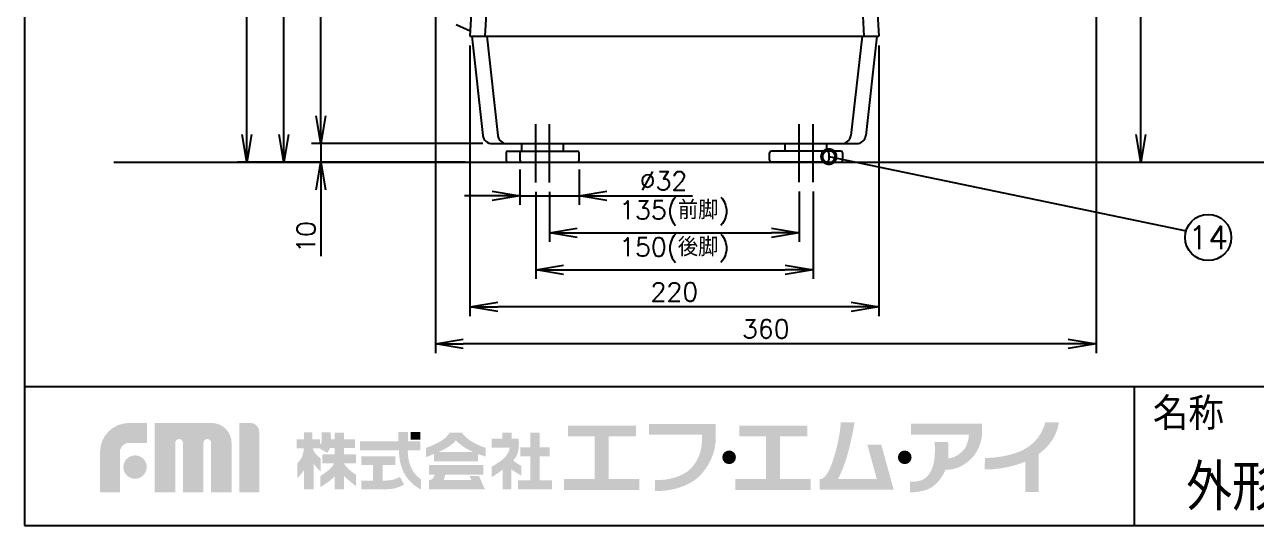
# Model space of a CAD drawing. Extents: x 115 to 2025, y 0 to 1377.
# Drawn here: x 115 to 781, y 0 to 271 of the extents above; entities that cross this region are included whole.
import ezdxf
from ezdxf.enums import TextEntityAlignment as Align

# ---------------------------------------------------------------- set-up
doc = ezdxf.new("R2010")
doc.units = 0
doc.header["$PDMODE"] = 3
doc.linetypes.add('CENTER', pattern=[50.8, 31.75, -6.35, 6.35, -6.35])
doc.layers.get('0').update_dxf_attribs({"linetype": 'CONTINUOUS'})
doc.layers.get('DEFPOINTS').update_dxf_attribs({"linetype": 'CONTINUOUS'})
for name, color, linetype in [('DANMEN', 7, 'CONTINUOUS'), ('SUNPOU', 7, 'CONTINUOUS'), ('WAKU', 7, 'CONTINUOUS')]:
    doc.layers.add(name, color=color, linetype=linetype)
doc.styles.get("Standard").update_dxf_attribs({"font": 'romans.shx', "bigfont": 'extfont.shx'})
doc.dimstyles.get("Standard").update_dxf_attribs({"dimscale": 5, "dimtxt": 2, "dimasz": 3, "dimexe": 1, "dimexo": 1, "dimgap": 0.6, "dimtad": 3, "dimdec": 0, "dimzin": 0, "dimdsep": 46, "dimtxsty": 'STANDARD', "dimblk1": 'OPEN', "dimblk2": 'OPEN', "dimsah": 1, "dimcen": 1.5, "dimclrd": 7, "dimclre": 7, "dimclrt": 7, "dimadec": 0, "dimazin": 0, "dimtfac": 1, "dimtdec": 0, "dimtmove": 0, "dimatfit": 0, "dimldrblk": 'DOTSMALL', "dimfxl": 1, "dimtvp": 1, "dimtolj": 1, "dimtzin": 0, "dimarcsym": 0})

# ---------------------------------------------------------------- blocks, each defined once
blk = doc.blocks.new('_OPEN')
at = {"color": 0, "linetype": 'ByBlock'}
for p, q in [((-1, 0.167), (0, 0)), ((0, 0), (-1, -0.167)), ((0, 0), (-1, 0))]:
    blk.add_line(p, q, dxfattribs=at)
blk = doc.blocks.new('*D2')
at = {"layer": 'DEFPOINTS', "color": 0}
for p in [(337.18, 621.23), (694.34, 406.23), (337.18, 98.11)]:
    blk.add_point(p, dxfattribs=at)
at = {"layer": 'SUNPOU', "color": 7, "lineweight": -2}
for p, q in [((337.18, 616.23), (337.18, 93.11)), ((694.34, 401.23), (694.34, 93.11)), ((679.34, 98.11), (352.18, 98.11))]:
    blk.add_line(p, q, dxfattribs=at)
at = {"layer": 'SUNPOU', "color": 7, "lineweight": -2, "xscale": 15, "yscale": 15, "zscale": 15, "rotation": 180}
blk.add_blockref('_OPEN', (337.18, 98.11), dxfattribs=at)
at = {"layer": 'SUNPOU', "color": 7, "lineweight": -2, "xscale": 15, "yscale": 15, "zscale": 15}
blk.add_blockref('_OPEN', (694.34, 98.11), dxfattribs=at)
at = {"layer": 'SUNPOU', "color": 7, "insert": (515.76, 106.11), "char_height": 10, "attachment_point": 5}
blk.add_mtext('\\A1;360', dxfattribs=at)
blk = doc.blocks.new('_DotSmall')
at = {"color": 0, "linetype": 'ByBlock', "const_width": 0.5}
blk.add_lwpolyline([(-0.0625, 0, 1), (0.0625, 0, 1)], format="xyb", close=True, dxfattribs=at)
blk = doc.blocks.new('*D4')
at = {"layer": 'DEFPOINTS', "color": 0}
for p in [(398.84, 185.2), (533.84, 185.45), (533.84, 158.11)]:
    blk.add_point(p, dxfattribs=at)
at = {"layer": 'SUNPOU', "color": 7, "lineweight": -2}
for p, q in [((398.84, 180.2), (398.84, 153.11)), ((533.84, 180.45), (533.84, 153.11)), ((413.84, 158.11), (518.84, 158.11))]:
    blk.add_line(p, q, dxfattribs=at)
at = {"layer": 'SUNPOU', "color": 7, "lineweight": -2, "xscale": 15, "yscale": 15, "zscale": 15, "rotation": 180}
blk.add_blockref('_OPEN', (398.84, 158.11), dxfattribs=at)
at = {"layer": 'SUNPOU', "color": 7, "lineweight": -2, "xscale": 15, "yscale": 15, "zscale": 15}
blk.add_blockref('_OPEN', (533.84, 158.11), dxfattribs=at)
at = {"layer": 'SUNPOU', "color": 7, "insert": (466.34, 168.73), "char_height": 10, "attachment_point": 5}
blk.add_mtext('\\A1;135(前脚)', dxfattribs=at)
blk = doc.blocks.new('*D5')
at = {"layer": 'DEFPOINTS', "color": 0}
for p in [(382.84, 197.23), (414.84, 197.23), (414.84, 178.11)]:
    blk.add_point(p, dxfattribs=at)
at = {"layer": 'SUNPOU', "color": 7, "lineweight": -2}
for p, q in [((382.84, 192.23), (382.84, 173.11)), ((414.84, 192.23), (414.84, 173.11)), ((367.84, 178.11), (352.84, 178.11)), ((382.84, 178.11), (414.84, 178.11)), ((429.84, 178.11), (476.07, 178.11))]:
    blk.add_line(p, q, dxfattribs=at)
at = {"layer": 'SUNPOU', "color": 7, "lineweight": -2, "xscale": 15, "yscale": 15, "zscale": 15}
blk.add_blockref('_OPEN', (382.84, 178.11), dxfattribs=at)
at = {"layer": 'SUNPOU', "color": 7, "lineweight": -2, "xscale": 15, "yscale": 15, "zscale": 15, "rotation": 180}
blk.add_blockref('_OPEN', (414.84, 178.11), dxfattribs=at)
at = {"layer": 'SUNPOU', "color": 7, "insert": (460.46, 186.11), "char_height": 10, "attachment_point": 5}
blk.add_mtext('\\A1;%%C32', dxfattribs=at)
blk = doc.blocks.new('*D6')
at = {"layer": 'DEFPOINTS', "color": 0}
for p in [(367.76, 206.23), (275.17, 196.23), (358.42, 196.23)]:
    blk.add_point(p, dxfattribs=at)
at = {"layer": 'SUNPOU', "color": 7, "lineweight": -2}
for p, q in [((275.17, 221.23), (275.17, 236.23)), ((362.76, 206.23), (270.17, 206.23)), ((275.17, 206.23), (275.17, 196.23)), ((353.42, 196.23), (270.17, 196.23)), ((275.17, 181.23), (275.17, 145.47))]:
    blk.add_line(p, q, dxfattribs=at)
at = {"layer": 'SUNPOU', "color": 7, "lineweight": -2, "xscale": 15, "yscale": 15, "zscale": 15}
for p, rotation in [((275.17, 206.23), 270), ((275.17, 196.23), 90)]:
    blk.add_blockref('_OPEN', p, dxfattribs=dict(at, rotation=rotation))
at = {"layer": 'SUNPOU', "color": 7, "insert": (267.17, 155.85), "char_height": 10, "attachment_point": 5, "rotation": 90}
blk.add_mtext('\\A1;10', dxfattribs=at)
blk = doc.blocks.new('*D7')
at = {"layer": 'DEFPOINTS', "color": 0}
for p in [(275.17, 401.23), (363.32, 401.23), (367.76, 206.23)]:
    blk.add_point(p, dxfattribs=at)
at = {"layer": 'SUNPOU', "color": 7, "lineweight": -2}
for p, q in [((358.32, 401.23), (270.17, 401.23)), ((275.17, 221.23), (275.17, 386.23)), ((362.76, 206.23), (270.17, 206.23))]:
    blk.add_line(p, q, dxfattribs=at)
at = {"layer": 'SUNPOU', "color": 7, "lineweight": -2, "xscale": 15, "yscale": 15, "zscale": 15}
for p, rotation in [((275.17, 401.23), 90), ((275.17, 206.23), 270)]:
    blk.add_blockref('_OPEN', p, dxfattribs=dict(at, rotation=rotation))
at = {"layer": 'SUNPOU', "color": 7, "insert": (267.17, 303.73), "char_height": 10, "attachment_point": 5, "rotation": 90}
blk.add_mtext('\\A1;195', dxfattribs=at)
blk = doc.blocks.new('*D13')
at = {"layer": 'DEFPOINTS', "color": 0}
for p in [(355.82, 264.23), (576.85, 264.23), (355.82, 118.11)]:
    blk.add_point(p, dxfattribs=at)
at = {"layer": 'SUNPOU', "color": 7, "lineweight": -2}
for p, q in [((355.82, 259.23), (355.82, 113.11)), ((576.85, 259.23), (576.85, 113.11)), ((561.85, 118.11), (370.82, 118.11))]:
    blk.add_line(p, q, dxfattribs=at)
at = {"layer": 'SUNPOU', "color": 7, "lineweight": -2, "xscale": 15, "yscale": 15, "zscale": 15, "rotation": 180}
blk.add_blockref('_OPEN', (355.82, 118.11), dxfattribs=at)
at = {"layer": 'SUNPOU', "color": 7, "lineweight": -2, "xscale": 15, "yscale": 15, "zscale": 15}
blk.add_blockref('_OPEN', (576.85, 118.11), dxfattribs=at)
at = {"layer": 'SUNPOU', "color": 7, "insert": (466.34, 126.11), "char_height": 10, "attachment_point": 5}
blk.add_mtext('\\A1;220', dxfattribs=at)
blk = doc.blocks.new('*D15')
at = {"layer": 'DEFPOINTS', "color": 0}
for p in [(235.17, 762.24), (429.73, 762.24), (337.18, 196.23)]:
    blk.add_point(p, dxfattribs=at)
at = {"layer": 'SUNPOU', "color": 7, "lineweight": -2}
for p, q in [((424.73, 762.24), (230.17, 762.24)), ((235.17, 211.23), (235.17, 747.24)), ((332.18, 196.23), (230.17, 196.23))]:
    blk.add_line(p, q, dxfattribs=at)
at = {"layer": 'SUNPOU', "color": 7, "lineweight": -2, "xscale": 15, "yscale": 15, "zscale": 15}
for p, rotation in [((235.17, 762.24), 90), ((235.17, 196.23), 270)]:
    blk.add_blockref('_OPEN', p, dxfattribs=dict(at, rotation=rotation))
at = {"layer": 'SUNPOU', "color": 7, "insert": (227.17, 479.24), "char_height": 10, "attachment_point": 5, "rotation": 90}
blk.add_mtext('\\A1;570', dxfattribs=at)
blk = doc.blocks.new('*D23')
at = {"layer": 'DEFPOINTS', "color": 0}
for p in [(694.34, 406.23), (718.56, 406.23), (686.16, 196.23)]:
    blk.add_point(p, dxfattribs=at)
at = {"layer": 'SUNPOU', "color": 7, "lineweight": -2}
for p, q in [((699.34, 406.23), (723.56, 406.23)), ((718.56, 211.23), (718.56, 391.23)), ((691.16, 196.23), (723.56, 196.23))]:
    blk.add_line(p, q, dxfattribs=at)
at = {"layer": 'SUNPOU', "color": 7, "lineweight": -2, "xscale": 15, "yscale": 15, "zscale": 15}
for p, rotation in [((718.56, 406.23), 90), ((718.56, 196.23), 270)]:
    blk.add_blockref('_OPEN', p, dxfattribs=dict(at, rotation=rotation))
at = {"layer": 'SUNPOU', "color": 7, "insert": (710.56, 301.23), "char_height": 10, "attachment_point": 5, "rotation": 90}
blk.add_mtext('\\A1;210', dxfattribs=at)
blk = doc.blocks.new('*D34')
at = {"layer": 'DEFPOINTS', "color": 0}
for p in [(391.34, 185.2), (541.34, 185.45), (541.34, 138.11)]:
    blk.add_point(p, dxfattribs=at)
at = {"layer": 'SUNPOU', "color": 7, "lineweight": -2}
for p, q in [((391.34, 180.2), (391.34, 133.11)), ((541.34, 180.45), (541.34, 133.11)), ((406.34, 138.11), (526.34, 138.11))]:
    blk.add_line(p, q, dxfattribs=at)
at = {"layer": 'SUNPOU', "color": 7, "lineweight": -2, "xscale": 15, "yscale": 15, "zscale": 15, "rotation": 180}
blk.add_blockref('_OPEN', (391.34, 138.11), dxfattribs=at)
at = {"layer": 'SUNPOU', "color": 7, "lineweight": -2, "xscale": 15, "yscale": 15, "zscale": 15}
blk.add_blockref('_OPEN', (541.34, 138.11), dxfattribs=at)
at = {"layer": 'SUNPOU', "color": 7, "insert": (466.34, 148.73), "char_height": 10, "attachment_point": 5}
blk.add_mtext('\\A1;150(後脚)', dxfattribs=at)
blk = doc.blocks.new('*D35')
at = {"layer": 'DEFPOINTS', "color": 0}
for p in [(255.17, 651.23), (426.46, 651.23), (355.06, 196.23)]:
    blk.add_point(p, dxfattribs=at)
at = {"layer": 'SUNPOU', "color": 7, "lineweight": -2}
for p, q in [((421.46, 651.23), (250.17, 651.23)), ((255.17, 211.23), (255.17, 636.23)), ((350.06, 196.23), (250.17, 196.23))]:
    blk.add_line(p, q, dxfattribs=at)
at = {"layer": 'SUNPOU', "color": 7, "lineweight": -2, "xscale": 15, "yscale": 15, "zscale": 15}
for p, rotation in [((255.17, 651.23), 90), ((255.17, 196.23), 270)]:
    blk.add_blockref('_OPEN', p, dxfattribs=dict(at, rotation=rotation))
at = {"layer": 'SUNPOU', "color": 7, "insert": (247.17, 423.73), "char_height": 10, "attachment_point": 5, "rotation": 90}
blk.add_mtext('\\A1;455', dxfattribs=at)

msp = doc.modelspace()

# ---------------------------------------------------------------- hatches: boundary and pattern name
at = {"layer": 'WAKU'}
h = msp.add_hatch(color=1, dxfattribs=at)
edge = h.paths.add_edge_path()
edge.add_spline(control_points=[(155.78, 17.85), (155.78, 17.85), (155.78, 39.66), (155.78, 39.66), (155.78, 48.29), (162.8, 55.31), (171.43, 55.31), (171.43, 55.31), (181.16, 55.31), (181.16, 55.31), (181.16, 55.31), (181.16, 44.53), (181.16, 44.53), (181.16, 44.53), (171.43, 44.53), (171.43, 44.53), (168.75, 44.53), (166.56, 42.34), (166.56, 39.66), (166.56, 39.66), (166.56, 17.85), (166.56, 17.85), (166.56, 17.85), (155.78, 17.85), (155.78, 17.85)], knot_values=[0, 0, 0, 0, 1, 1, 1, 2, 2, 2, 3, 3, 3, 4, 4, 4, 5, 5, 5, 6, 6, 6, 7, 7, 7, 8, 8, 8, 8], degree=3, periodic=0)
h = msp.add_hatch(color=1, dxfattribs=at)
edge = h.paths.add_edge_path()
edge.add_spline(control_points=[(226.74, 17.85), (226.74, 17.85), (215.86, 17.85), (215.86, 17.85), (215.86, 17.85), (215.86, 44.54), (215.86, 44.54), (215.86, 45.7), (214.92, 46.64), (213.76, 46.64), (212.6, 46.64), (211.66, 45.7), (211.66, 44.54), (211.66, 44.54), (211.66, 17.85), (211.66, 17.85), (211.66, 17.85), (200.62, 17.85), (200.62, 17.85), (200.62, 17.85), (200.62, 44.54), (200.62, 44.54), (200.62, 45.7), (199.69, 46.64), (198.53, 46.64), (197.36, 46.64), (196.42, 45.7), (196.42, 44.54), (196.42, 44.54), (196.42, 17.85), (196.42, 17.85), (196.42, 17.85), (185.4, 17.85), (185.4, 17.85), (185.4, 17.85), (185.4, 55.31), (185.4, 55.31), (185.4, 55.31), (201.24, 55.31), (201.24, 55.31), (201.24, 55.31), (216.11, 55.31), (216.11, 55.31), (222.05, 55.31), (226.89, 50.48), (226.89, 44.54), (226.89, 44.54), (226.89, 43.54), (226.89, 43.54), (226.89, 41.88), (226.89, 17.85), (226.89, 17.85), (226.89, 17.85), (226.74, 17.85), (226.74, 17.85)], knot_values=[0, 0, 0, 0, 1, 1, 1, 2, 2, 2, 3, 3, 3, 4, 4, 4, 5, 5, 5, 6, 6, 6, 7, 7, 7, 8, 8, 8, 9, 9, 9, 10, 10, 10, 11, 11, 11, 12, 12, 12, 13, 13, 13, 14, 14, 14, 15, 15, 15, 16, 16, 16, 17, 17, 17, 18, 18, 18, 18], degree=3, periodic=0)
h = msp.add_hatch(color=1, dxfattribs=at)
edge = h.paths.add_edge_path()
edge.add_spline(control_points=[(231.05, 17.85), (231.05, 17.85), (231.05, 55.33), (231.05, 55.33), (231.05, 55.33), (236.97, 55.33), (236.97, 55.33), (239.66, 55.33), (241.84, 53.15), (241.84, 50.46), (241.84, 50.46), (241.84, 17.85), (241.84, 17.85), (241.84, 17.85), (231.05, 17.85), (231.05, 17.85)], knot_values=[0, 0, 0, 0, 1, 1, 1, 2, 2, 2, 3, 3, 3, 4, 4, 4, 5, 5, 5, 5], degree=3, periodic=0)
for points in [[(430.86, 25), (430.86, 48.15), (445.65, 48.15), (445.65, 53.89), (408.87, 53.89), (408.87, 48.15), (423.27, 48.15), (423.27, 25), (406.73, 25), (406.73, 19.06), (447.4, 19.06), (447.4, 25)], [(523.48, 25), (523.48, 48.15), (538.26, 48.15), (538.26, 53.89), (501.49, 53.89), (501.49, 48.15), (515.89, 48.15), (515.89, 25), (499.35, 25), (499.35, 19.06), (540.02, 19.06), (540.02, 25)], [(329.04, 46.37), (323.83, 46.37), (323.83, 50.44), (329.04, 50.44)], [(393.46, 24.35), (393.46, 37.32), (398.91, 37.32), (398.91, 42.19), (393.46, 42.19), (393.46, 50.16), (388.54, 50.16), (388.54, 42.19), (383.02, 42.19), (383.02, 37.32), (388.54, 37.32), (388.54, 24.35), (381.85, 24.35), (381.85, 19.42), (400.08, 19.42), (400.08, 24.35)]]:
    msp.add_hatch(color=1, dxfattribs=at).paths.add_polyline_path(points)
h = msp.add_hatch(color=1, dxfattribs=at)
edge = h.paths.add_edge_path()
edge.add_spline(control_points=[(488.75, 49.02), (488.75, 49.02), (488.75, 50.06), (488.75, 50.06), (488.76, 50.73), (488.77, 51.12), (488.75, 51.17), (488.75, 51.17), (488.75, 54.67), (488.75, 54.67), (488.75, 54.67), (452.69, 54.67), (452.69, 54.67), (452.69, 54.67), (452.69, 49.02), (452.69, 49.02), (452.69, 49.02), (481.18, 49.02), (481.18, 49.02), (481.32, 47.05), (481.43, 42.9), (480.27, 39.37), (479.06, 35.68), (477.51, 33.01), (475.36, 30.8), (471.02, 26.3), (462.93, 24.17), (455.8, 24.48), (455.8, 24.48), (455.8, 24.47), (455.8, 24.47), (455.8, 24.47), (455.8, 18.59), (455.8, 18.59), (455.8, 18.59), (455.8, 18.58), (455.8, 18.58), (464.54, 18.2), (474.66, 21.22), (480.13, 26.87), (482.74, 29.58), (485.09, 32.85), (486.75, 37.09), (488.34, 41.12), (488.74, 44.79), (488.74, 47.37), (488.73, 47.99), (488.73, 48.54), (488.74, 49.02), (488.74, 49.02), (488.75, 49.02), (488.75, 49.02)], knot_values=[0, 0, 0, 0, 1, 1, 1, 2, 2, 2, 3, 3, 3, 4, 4, 4, 5, 5, 5, 6, 6, 6, 7, 7, 7, 8, 8, 8, 9, 9, 9, 10, 10, 10, 11, 11, 11, 12, 12, 12, 13, 13, 13, 14, 14, 14, 15, 15, 15, 16, 16, 16, 17, 17, 17, 17], degree=3, periodic=0)
h = msp.add_hatch(color=1, dxfattribs=at)
edge = h.paths.add_edge_path()
edge.add_spline(control_points=[(578.2, 43.65), (578.2, 43.65), (570.65, 43.65), (570.65, 43.65), (570.65, 43.65), (575.77, 25.11), (575.77, 25.11), (575.77, 25.11), (554.88, 25.11), (554.88, 25.11), (555.48, 26.27), (556.81, 29.05), (558.58, 33.87), (561.44, 41.68), (563.8, 55.58), (563.8, 55.58), (563.8, 55.58), (556.35, 55.58), (556.35, 55.58), (556.35, 55.58), (555.84, 46.26), (552.11, 35.08), (549.57, 27.44), (547.28, 25.54), (546.09, 25.11), (546.09, 25.11), (544.97, 25.11), (544.97, 25.11), (544.97, 25.11), (544.97, 19.33), (544.97, 19.33), (544.97, 19.33), (577.36, 19.33), (577.36, 19.33), (577.36, 19.33), (582.3, 19.33), (582.3, 19.33), (582.3, 19.33), (584.91, 19.33), (584.91, 19.33), (584.91, 19.33), (578.2, 43.65), (578.2, 43.65)], knot_values=[0, 0, 0, 0, 1, 1, 1, 2, 2, 2, 3, 3, 3, 4, 4, 4, 5, 5, 5, 6, 6, 6, 7, 7, 7, 8, 8, 8, 9, 9, 9, 10, 10, 10, 11, 11, 11, 12, 12, 12, 13, 13, 13, 14, 14, 14, 14], degree=3, periodic=0)
h = msp.add_hatch(color=1, dxfattribs=at)
edge = h.paths.add_edge_path()
edge.add_spline(control_points=[(632.75, 50.8), (632.75, 50.8), (632.75, 54.88), (632.75, 54.88), (632.75, 54.88), (594.26, 54.88), (594.26, 54.88), (594.26, 54.88), (594.26, 49.08), (594.26, 49.08), (594.26, 49.08), (625.63, 49.08), (625.63, 49.08), (625.52, 47.53), (624.97, 42.7), (622.25, 40.16), (618.98, 37.12), (616.6, 36.25), (614.42, 36.25), (614.41, 36.25), (614.4, 36.25), (614.38, 36.25), (614.84, 40.73), (614.34, 44.95), (614.34, 44.95), (614.34, 44.95), (606.95, 44.95), (606.95, 44.95), (606.95, 44.95), (607.43, 43.71), (607.1, 37.26), (606.73, 30.3), (603.69, 26.46), (601.01, 24.87), (598.32, 23.27), (593.82, 23.7), (593.82, 23.7), (593.82, 23.7), (593.82, 17.83), (593.82, 17.83), (593.82, 17.83), (596.14, 17.62), (601.22, 18.78), (605.72, 19.79), (609.6, 23.21), (612.46, 28.85), (612.53, 28.99), (612.81, 29.87), (612.87, 30.02), (616.36, 30.06), (620.34, 30.32), (626.02, 35.16), (630.44, 38.93), (632.17, 44.84), (632.62, 48.07), (632.62, 48.07), (632.75, 50.8), (632.75, 50.8)], knot_values=[0, 0, 0, 0, 1, 1, 1, 2, 2, 2, 3, 3, 3, 4, 4, 4, 5, 5, 5, 6, 6, 6, 7, 7, 7, 8, 8, 8, 9, 9, 9, 10, 10, 10, 11, 11, 11, 12, 12, 12, 13, 13, 13, 14, 14, 14, 15, 15, 15, 16, 16, 16, 17, 17, 17, 18, 18, 18, 19, 19, 19, 19], degree=3, periodic=0)
h = msp.add_hatch(color=1, dxfattribs=at)
edge = h.paths.add_edge_path()
edge.add_spline(control_points=[(674.23, 55.69), (674.23, 55.69), (666.91, 55.69), (666.91, 55.69), (666.89, 55.57), (664.79, 45.48), (654.9, 40.72), (651.18, 38.93), (647.89, 38.14), (645.1, 37.55), (638.95, 36.25), (634.42, 36.46), (634.37, 36.46), (634.37, 36.46), (634.05, 30.24), (634.05, 30.24), (634.26, 30.23), (639.39, 29.98), (646.39, 31.46), (649.17, 32.05), (652.38, 32.86), (656.11, 34.45), (656.11, 34.45), (656.11, 18.05), (656.11, 18.05), (656.11, 18.05), (663.36, 18.05), (663.36, 18.05), (663.36, 18.05), (663.36, 38.48), (663.36, 38.48), (673.54, 45.8), (674.12, 55.2), (674.23, 55.69)], knot_values=[0, 0, 0, 0, 1, 1, 1, 2, 2, 2, 3, 3, 3, 4, 4, 4, 5, 5, 5, 6, 6, 6, 7, 7, 7, 8, 8, 8, 9, 9, 9, 10, 10, 10, 11, 11, 11, 11], degree=3, periodic=0)
h = msp.add_hatch(color=1, dxfattribs=at)
edge = h.paths.add_edge_path(flags=16)
edge.add_spline(control_points=[(294.19, 27.33), (294.19, 27.33), (292.22, 28.6), (290.19, 30.35), (288.97, 31.4), (288.13, 32.65), (287.66, 33.48), (287.66, 33.48), (287.66, 33.58), (287.66, 33.58), (287.66, 33.58), (294.1, 33.58), (294.1, 33.58), (294.1, 33.58), (294.1, 38.36), (294.1, 38.36), (294.1, 38.36), (287.66, 38.36), (287.66, 38.36), (287.66, 38.36), (287.66, 41.73), (287.66, 41.73), (287.66, 41.73), (293.7, 41.73), (293.7, 41.73), (293.7, 41.73), (293.7, 46.51), (293.7, 46.51), (293.7, 46.51), (287.66, 46.51), (287.66, 46.51), (287.66, 46.51), (287.66, 50.09), (287.66, 50.09), (287.66, 50.09), (282.6, 50.09), (282.6, 50.09), (282.6, 50.09), (282.6, 46.51), (282.6, 46.51), (282.6, 46.51), (280.76, 46.51), (280.76, 46.51), (280.68, 48.6), (280.35, 50.17), (280.35, 50.17), (280.35, 50.17), (275.64, 50.17), (275.64, 50.17), (275.64, 50.17), (275.71, 46.23), (275.64, 45.38), (275.6, 44.9), (275.13, 44.13), (274.73, 43.56), (274.73, 43.56), (274.73, 46.51), (274.73, 46.51), (274.73, 46.51), (270.6, 46.51), (270.6, 46.51), (270.6, 46.51), (270.6, 50.17), (270.6, 50.17), (270.6, 50.17), (266.06, 50.17), (266.06, 50.17), (266.06, 50.17), (266.06, 46.51), (266.06, 46.51), (266.06, 46.51), (262.08, 46.51), (262.08, 46.51), (262.08, 46.51), (262.08, 41.66), (262.08, 41.66), (262.08, 41.66), (266.06, 41.66), (266.06, 41.66), (266.06, 41.66), (266.06, 41.59), (266.06, 41.59), (265.95, 40.74), (265.46, 37.51), (264.55, 36.11), (263.49, 34.5), (262.44, 33.65), (262.44, 33.65), (262.44, 33.65), (262.44, 25.37), (262.44, 25.37), (262.44, 25.37), (264.98, 28), (266.06, 29.81), (266.06, 29.81), (266.06, 19.43), (266.06, 19.43), (266.06, 19.43), (270.6, 19.43), (270.6, 19.43), (270.6, 19.43), (270.6, 19.46), (270.6, 19.46), (270.6, 19.46), (271.22, 19.46), (271.22, 19.46), (271.22, 19.46), (271.22, 33.35), (271.22, 33.35), (272.38, 31.65), (275.01, 29.23), (275.01, 29.23), (275.01, 29.23), (275.01, 36.25), (275.01, 36.25), (275.01, 36.25), (273.05, 37.8), (272.13, 38.93), (271.4, 39.83), (270.9, 41.16), (270.73, 41.66), (270.73, 41.66), (274.38, 41.66), (274.38, 41.66), (274.38, 41.66), (278.59, 39.14), (278.59, 39.14), (278.59, 39.14), (279.46, 40.25), (280.09, 41.73), (280.09, 41.73), (282.6, 41.73), (282.6, 41.73), (282.6, 41.73), (282.6, 38.36), (282.6, 38.36), (282.6, 38.36), (276.04, 38.36), (276.04, 38.36), (276.04, 38.36), (276.04, 33.58), (276.04, 33.58), (276.04, 33.58), (282.44, 33.58), (282.44, 33.58), (282.03, 32.71), (281.09, 31.16), (279.15, 29.65), (276.28, 27.4), (274.87, 26.63), (274.87, 26.63), (274.87, 26.63), (274.87, 20.66), (274.87, 20.66), (274.87, 20.66), (280.7, 24.03), (282.6, 26.49), (282.6, 26.49), (282.6, 19.46), (282.6, 19.46), (282.6, 19.46), (287.66, 19.46), (287.66, 19.46), (287.66, 19.46), (287.66, 26.67), (287.66, 26.67), (290.01, 24.4), (294.19, 21.15), (294.19, 21.15), (294.19, 21.15), (294.19, 27.33), (294.19, 27.33)], knot_values=[0, 0, 0, 0, 1, 1, 1, 2, 2, 2, 3, 3, 3, 4, 4, 4, 5, 5, 5, 6, 6, 6, 7, 7, 7, 8, 8, 8, 9, 9, 9, 10, 10, 10, 11, 11, 11, 12, 12, 12, 13, 13, 13, 14, 14, 14, 15, 15, 15, 16, 16, 16, 17, 17, 17, 18, 18, 18, 19, 19, 19, 20, 20, 20, 21, 21, 21, 22, 22, 22, 23, 23, 23, 24, 24, 24, 25, 25, 25, 26, 26, 26, 27, 27, 27, 28, 28, 28, 29, 29, 29, 30, 30, 30, 31, 31, 31, 32, 32, 32, 33, 33, 33, 34, 34, 34, 35, 35, 35, 36, 36, 36, 37, 37, 37, 38, 38, 38, 39, 39, 39, 40, 40, 40, 41, 41, 41, 42, 42, 42, 43, 43, 43, 44, 44, 44, 45, 45, 45, 46, 46, 46, 47, 47, 47, 48, 48, 48, 49, 49, 49, 50, 50, 50, 51, 51, 51, 52, 52, 52, 53, 53, 53, 54, 54, 54, 55, 55, 55, 56, 56, 56, 57, 57, 57, 57], degree=3, periodic=0)
h = msp.add_hatch(color=1, dxfattribs=at)
edge = h.paths.add_edge_path()
edge.add_spline(control_points=[(324.59, 30), (323.65, 31.73), (322.93, 33.91), (322.57, 36.02), (322.28, 37.71), (322.18, 39.45), (322.14, 40.54), (322.14, 40.54), (329.04, 40.54), (329.04, 40.54), (329.04, 40.54), (329.04, 45.32), (329.04, 45.32), (329.04, 45.32), (322.22, 45.32), (322.22, 45.32), (322.22, 45.32), (322.22, 50.44), (322.22, 50.44), (322.22, 50.44), (317.16, 50.44), (317.16, 50.44), (317.16, 50.44), (317.16, 45.32), (317.16, 45.32), (317.16, 45.32), (296.37, 45.32), (296.37, 45.32), (296.37, 45.32), (296.37, 40.54), (296.37, 40.54), (296.37, 40.54), (317.37, 40.54), (317.37, 40.54), (317.41, 39.31), (317.53, 37.27), (317.88, 35.22), (318.33, 32.63), (319.27, 29.91), (320.45, 27.75), (323.06, 23.02), (327.45, 20.44), (327.86, 20.19), (328.26, 19.94), (329.28, 19.53), (329.28, 19.53), (329.28, 19.53), (329.28, 24.83), (329.28, 24.83), (328.06, 25.71), (325.95, 27.53), (324.59, 30)], knot_values=[0, 0, 0, 0, 1, 1, 1, 2, 2, 2, 3, 3, 3, 4, 4, 4, 5, 5, 5, 6, 6, 6, 7, 7, 7, 8, 8, 8, 9, 9, 9, 10, 10, 10, 11, 11, 11, 12, 12, 12, 13, 13, 13, 14, 14, 14, 15, 15, 15, 16, 16, 16, 17, 17, 17, 17], degree=3, periodic=0)
h = msp.add_hatch(color=1, dxfattribs=at)
edge = h.paths.add_edge_path()
edge.add_spline(control_points=[(338.77, 39.64), (340.28, 40.3), (341.67, 40.94), (342.48, 41.4), (345.01, 42.84), (347.48, 44.65), (347.93, 45.88), (348.01, 45.89), (348.11, 45.94), (348.26, 45.86), (348.28, 45.55), (351.03, 43.25), (353.12, 41.92), (354.52, 41.04), (356.02, 40.28), (357.47, 39.64), (357.47, 39.64), (338.77, 39.64), (338.77, 39.64)], knot_values=[0, 0, 0, 0, 1, 1, 1, 2, 2, 2, 3, 3, 3, 4, 4, 4, 5, 5, 5, 6, 6, 6, 6], degree=3, periodic=0)
edge = h.paths.add_edge_path(flags=16)
edge.add_spline(control_points=[(364.28, 41.86), (364.28, 41.86), (361.16, 42.86), (357.85, 44.65), (353.19, 47.18), (351.5, 50.1), (351.5, 50.1), (351.5, 50.1), (344.82, 50.1), (344.82, 50.1), (344.82, 50.1), (343.07, 46.98), (338.92, 44.84), (334.77, 42.7), (331.98, 41.86), (331.98, 41.86), (331.98, 41.86), (331.98, 36.8), (331.98, 36.8), (331.98, 36.8), (334, 37.6), (336.32, 38.58), (336.32, 38.58), (336.32, 34.6), (336.32, 34.6), (336.32, 34.6), (360.08, 34.6), (360.08, 34.6), (360.08, 34.6), (360.08, 38.57), (360.08, 38.57), (362.49, 37.66), (364.28, 37.19), (364.28, 37.19), (364.28, 37.19), (364.28, 41.86), (364.28, 41.86)], knot_values=[0, 0, 0, 0, 1, 1, 1, 2, 2, 2, 3, 3, 3, 4, 4, 4, 5, 5, 5, 6, 6, 6, 7, 7, 7, 8, 8, 8, 9, 9, 9, 10, 10, 10, 11, 11, 11, 12, 12, 12, 12], degree=3, periodic=0)
h = msp.add_hatch(color=1, dxfattribs=at)
edge = h.paths.add_edge_path()
edge.add_spline(control_points=[(383.54, 32.13), (383.54, 32.13), (381.34, 33.36), (380.3, 34.14), (379.88, 34.45), (379.54, 34.82), (379.26, 35.14), (380.05, 36.02), (380.71, 36.93), (381.14, 37.84), (382.76, 41.28), (382.12, 46.86), (382.12, 46.86), (382.12, 46.86), (378.29, 46.86), (378.29, 46.86), (378.29, 46.86), (378.29, 50.16), (378.29, 50.16), (378.29, 50.16), (373.29, 50.16), (373.29, 50.16), (373.29, 50.16), (373.29, 46.86), (373.29, 46.86), (373.29, 46.86), (367.46, 46.86), (367.46, 46.86), (367.46, 46.86), (367.46, 41.92), (367.46, 41.92), (367.46, 41.92), (377.24, 41.92), (377.24, 41.92), (377.08, 39.73), (375.28, 36.99), (373.49, 35.57), (371.6, 34.08), (367.63, 31.68), (367.63, 31.68), (367.63, 31.68), (367.63, 26.1), (367.63, 26.1), (367.63, 26.1), (369.4, 27.01), (372.06, 29.02), (372.45, 29.32), (372.93, 29.67), (373.42, 30.04), (373.42, 30.04), (373.42, 19.42), (373.42, 19.42), (373.42, 19.42), (378.23, 19.42), (378.23, 19.42), (378.23, 19.42), (378.23, 30.27), (378.23, 30.27), (380.43, 28.62), (383.54, 26.88), (383.54, 26.88), (383.54, 26.88), (383.54, 32.13), (383.54, 32.13)], knot_values=[0, 0, 0, 0, 1, 1, 1, 2, 2, 2, 3, 3, 3, 4, 4, 4, 5, 5, 5, 6, 6, 6, 7, 7, 7, 8, 8, 8, 9, 9, 9, 10, 10, 10, 11, 11, 11, 12, 12, 12, 13, 13, 13, 14, 14, 14, 15, 15, 15, 16, 16, 16, 17, 17, 17, 18, 18, 18, 19, 19, 19, 20, 20, 20, 21, 21, 21, 21], degree=3, periodic=0)
h = msp.add_hatch(color=1, dxfattribs=at)
edge = h.paths.add_edge_path()
edge.add_spline(control_points=[(499.63, 36.76), (499.63, 34.72), (497.98, 33.07), (495.94, 33.07), (493.9, 33.07), (492.24, 34.72), (492.24, 36.76), (492.24, 38.8), (493.9, 40.45), (495.94, 40.45), (497.98, 40.45), (499.63, 38.8), (499.63, 36.76)], knot_values=[0, 0, 0, 0, 1, 1, 1, 2, 2, 2, 3, 3, 3, 4, 4, 4, 4], degree=3, periodic=0)
h = msp.add_hatch(color=1, dxfattribs=at)
edge = h.paths.add_edge_path()
edge.add_spline(control_points=[(594.59, 36.76), (594.59, 34.72), (592.93, 33.07), (590.89, 33.07), (588.85, 33.07), (587.2, 34.72), (587.2, 36.76), (587.2, 38.8), (588.85, 40.45), (590.89, 40.45), (592.93, 40.45), (594.59, 38.8), (594.59, 36.76)], knot_values=[0, 0, 0, 0, 1, 1, 1, 2, 2, 2, 3, 3, 3, 4, 4, 4, 4], degree=3, periodic=0)
h = msp.add_hatch(color=1, dxfattribs=at)
edge = h.paths.add_edge_path()
edge.add_spline(control_points=[(168.39, 31.49), (168.39, 34.98), (171.22, 37.81), (174.71, 37.81), (178.19, 37.81), (181.02, 34.98), (181.02, 31.49), (181.02, 28.01), (178.19, 25.18), (174.71, 25.18), (171.22, 25.18), (168.39, 28.01), (168.39, 31.49)], knot_values=[0, 0, 0, 0, 1, 1, 1, 2, 2, 2, 3, 3, 3, 4, 4, 4, 4], degree=3, periodic=0)
h = msp.add_hatch(color=1, dxfattribs=at)
edge = h.paths.add_edge_path()
edge.add_spline(control_points=[(317.97, 26.18), (317.32, 25.84), (315.34, 24.9), (313.94, 24.58), (313.2, 24.42), (311.69, 24.21), (310.44, 24.21), (310.44, 24.21), (310.19, 24.21), (310.19, 24.21), (310.19, 24.21), (310.19, 24.21), (310.19, 24.21), (310.19, 24.21), (308.63, 24.21), (308.63, 24.21), (308.63, 24.21), (308.63, 32.59), (308.63, 32.59), (308.63, 32.59), (315.37, 32.59), (315.37, 32.59), (315.37, 32.59), (315.37, 37.32), (315.37, 37.32), (315.37, 37.32), (297.02, 37.32), (297.02, 37.32), (297.02, 37.32), (297.02, 32.59), (297.02, 32.59), (297.02, 32.59), (303.44, 32.59), (303.44, 32.59), (303.44, 32.59), (303.44, 24.21), (303.44, 24.21), (303.44, 24.21), (297.02, 24.22), (297.02, 24.22), (297.02, 24.22), (297.02, 19.48), (297.02, 19.48), (297.02, 19.48), (310.19, 19.5), (310.19, 19.5), (310.19, 19.5), (310.44, 19.5), (310.44, 19.5), (311.93, 19.5), (313.79, 19.69), (314.99, 19.97), (317.24, 20.48), (319.88, 21.84), (320.17, 21.99), (320.17, 21.99), (317.97, 26.18), (317.97, 26.18)], knot_values=[0, 0, 0, 0, 1, 1, 1, 2, 2, 2, 3, 3, 3, 4, 4, 4, 5, 5, 5, 6, 6, 6, 7, 7, 7, 8, 8, 8, 9, 9, 9, 10, 10, 10, 11, 11, 11, 12, 12, 12, 13, 13, 13, 14, 14, 14, 15, 15, 15, 16, 16, 16, 17, 17, 17, 18, 18, 18, 19, 19, 19, 19], degree=3, periodic=0)
h = msp.add_hatch(color=1, dxfattribs=at)
edge = h.paths.add_edge_path()
edge.add_spline(control_points=[(360.76, 26.6), (360.76, 26.6), (355.6, 26.6), (355.6, 26.6), (355.6, 26.6), (356.54, 24.51), (356.54, 24.51), (356.54, 24.51), (341.64, 24.51), (341.64, 24.51), (341.64, 24.51), (342.47, 27.38), (342.47, 27.38), (342.47, 27.38), (363.05, 27.38), (363.05, 27.38), (363.05, 27.38), (363.05, 32.54), (363.05, 32.54), (363.05, 32.54), (333.57, 32.54), (333.57, 32.54), (333.57, 32.54), (333.57, 27.38), (333.57, 27.38), (333.57, 27.38), (336.72, 27.38), (336.72, 27.38), (336.64, 26.93), (336.44, 26.16), (336, 25.72), (335.37, 25.09), (335.27, 24.95), (334.69, 24.7), (334.46, 24.61), (334.28, 24.56), (334.13, 24.51), (334.13, 24.51), (333.57, 24.51), (333.57, 24.51), (333.57, 24.51), (333.57, 19.45), (333.57, 19.45), (333.57, 19.45), (363.68, 19.45), (363.68, 19.45), (363.68, 19.45), (363.87, 19.45), (363.87, 19.45), (363.87, 19.45), (360.76, 26.6), (360.76, 26.6)], knot_values=[0, 0, 0, 0, 1, 1, 1, 2, 2, 2, 3, 3, 3, 4, 4, 4, 5, 5, 5, 6, 6, 6, 7, 7, 7, 8, 8, 8, 9, 9, 9, 10, 10, 10, 11, 11, 11, 12, 12, 12, 13, 13, 13, 14, 14, 14, 15, 15, 15, 16, 16, 16, 17, 17, 17, 17], degree=3, periodic=0)

# ---------------------------------------------------------------- linework, layer by layer
at = {"color": 2}
for p, q in [((363.07, 396.5), (355.82, 264.23)), ((371.08, 396.5), (363.84, 264.23)), ((561.59, 396.5), (568.84, 264.23)), ((569.61, 396.5), (576.85, 264.23)), ((348.42, 270.53), (355.99, 267.22)), ((355.82, 264.23), (576.85, 264.23)), ((356.79, 264.23), (362.79, 210.67)), ((364.84, 264.23), (370.84, 210.67)), ((567.84, 264.23), (561.83, 210.67)), ((575.89, 264.23), (569.88, 210.67)), ((367.76, 206.23), (564.92, 206.23)), ((375.34, 201.23), (375.34, 197.23)), ((376.34, 202.23), (413.84, 202.23)), ((382.84, 201.23), (382.84, 197.23)), ((383.84, 202.23), (383.84, 206.23)), ((391.34, 202.23), (391.34, 206.23)), ((406.34, 202.23), (406.34, 206.23)), ((414.84, 197.23), (414.84, 201.23)), ((517.84, 197.23), (517.84, 201.23)), ((556.34, 202.23), (518.84, 202.23)), ((526.34, 202.23), (526.34, 206.23)), ((541.34, 202.23), (541.34, 206.23)), ((548.84, 202.23), (548.84, 206.23)), ((549.84, 201.23), (549.84, 197.23)), ((557.34, 201.23), (557.34, 197.23)), ((383.84, 196.23), (413.84, 196.23)), ((548.84, 196.23), (518.84, 196.23))]:
    msp.add_line(p, q, dxfattribs=at)
for centre, radius, start, end in [((367.76, 211.23), 5, 186.3944, 270), ((375.81, 211.23), 5, 186.3944, 270), ((556.87, 211.23), 5, 270, 353.6056), ((564.92, 211.23), 5, 270, 353.6056), ((376.34, 201.23), 1, 90, 180), ((383.84, 201.23), 1, 90, 180), ((413.84, 201.23), 1, 0, 90), ((518.84, 201.23), 1, 90, 180), ((548.84, 201.23), 1, 0, 90), ((556.34, 201.23), 1, 0, 90), ((376.34, 197.23), 1, 180, 270), ((383.84, 197.23), 1, 180, 270), ((413.84, 197.23), 1, 270, 0), ((518.84, 197.23), 1, 180, 270), ((548.84, 197.23), 1, 270, 0), ((556.34, 197.23), 1, 270, 0)]:
    msp.add_arc(centre, radius, start, end, dxfattribs=at)
at = {"layer": 'DANMEN', "color": 4, "linetype": 'CENTER'}
for p, q in [((391.34, 185.2), (391.34, 216.85)), ((398.84, 185.2), (398.84, 216.85)), ((533.84, 185.45), (533.84, 216.85)), ((541.34, 185.45), (541.34, 216.85))]:
    msp.add_line(p, q, dxfattribs=at)
at = {"layer": 'DANMEN', "color": 2}
msp.add_line((163.17, 196.23), (1568.16, 196.23), dxfattribs=at)
at = {"layer": 'SUNPOU'}
msp.add_circle((755, 155.54), 12.5, dxfattribs=at)
at = {"layer": 'WAKU', "color": 6}
for p, q in [((115, 1376.75), (115, 0)), ((115, 75), (2025, 75)), ((115, 0), (2025, 0))]:
    msp.add_line(p, q, dxfattribs=at)
at = {"layer": 'WAKU', "color": 7}
msp.add_line((715, 75), (715, 0), dxfattribs=at)

# ---------------------------------------------------------------- texts
at = {"layer": 'SUNPOU'}
msp.add_text('14', height=12.5, rotation=360, dxfattribs=at).set_placement((755, 155.54), align=Align.MIDDLE)
at = {"layer": 'WAKU'}
msp.add_text('名称', height=17.5, dxfattribs=at).set_placement((725.02, 51.55))
at = {"layer": 'WAKU', "color": 1, "width": 0.9}
msp.add_text('外形寸法図', height=25, dxfattribs=at).set_placement((805, 8.02), align=Align.CENTER)

# ---------------------------------------------------------------- dimensions: what is measured, and where the dimension line sits
at = {"layer": 'SUNPOU', "color": 2}
for base, p1, p2, angle, text, picture, middle in [((235.17, 762.24), (337.18, 196.23), (429.73, 762.24), 90, '570', '*D15', (235.17, 479.24)), ((337.18, 98.11), (694.34, 406.23), (337.18, 621.23), 180, '360', '*D2', (515.76, 98.11))]:
    dim = msp.add_linear_dim(base=base, p1=p1, p2=p2, angle=angle, text=text, dimstyle='STANDARD', override={"dimtmove": 0}, dxfattribs=at)
    dim.commit()
    dim.dimension.update_dxf_attribs({"geometry": picture, "text_midpoint": middle, "dimtype": 160})
dim = msp.add_linear_dim(base=(255.17, 651.23), p1=(355.06, 196.23), p2=(426.46, 651.23), angle=90, dimstyle='STANDARD', override={"dimtmove": 0}, dxfattribs=at)
dim.commit()
dim.dimension.update_dxf_attribs({"geometry": '*D35', "text_midpoint": (255.17, 423.73), "dimtype": 160})
for base, p1, p2, picture, middle in [((275.17, 401.23), (367.76, 206.23), (363.32, 401.23), '*D7', (267.17, 303.73)), ((718.56, 406.23), (686.16, 196.23), (694.34, 406.23), '*D23', (710.56, 301.23)), ((275.17, 196.23), (367.76, 206.23), (358.42, 196.23), '*D6', (267.17, 155.85))]:
    dim = msp.add_linear_dim(base=base, p1=p1, p2=p2, angle=90, dimstyle='STANDARD', dxfattribs=at)
    dim.commit()
    dim.dimension.update_dxf_attribs({"geometry": picture, "text_midpoint": middle})
for base, p1, p2, text, picture, middle in [((355.82, 118.11), (576.85, 264.23), (355.82, 264.23), '220', '*D13', (466.34, 118.11)), ((541.34, 138.11), (391.34, 185.2), (541.34, 185.45), '<>(後脚)', '*D34', (466.34, 138.11)), ((533.84, 158.11), (398.84, 185.2), (533.84, 185.45), '<>(前脚)', '*D4', (466.34, 158.11))]:
    dim = msp.add_linear_dim(base=base, p1=p1, p2=p2, text=text, dimstyle='STANDARD', override={"dimtmove": 0}, dxfattribs=at)
    dim.commit()
    dim.dimension.update_dxf_attribs({"geometry": picture, "text_midpoint": middle, "dimtype": 160})
dim = msp.add_linear_dim(base=(414.84, 178.11), p1=(382.84, 197.23), p2=(414.84, 197.23), text='%%C<>', dimstyle='STANDARD', override={"dimtmove": 0}, dxfattribs=at)
dim.commit()
dim.dimension.update_dxf_attribs({"geometry": '*D5', "text_midpoint": (460.46, 186.11)})

# ---------------------------------------------------------------- leaders
at = {"layer": 'SUNPOU'}
msp.add_leader([(549.84, 199.23), (743.06, 159.21)], dimstyle='STANDARD', dxfattribs=at)

doc.saveas('drawing.dxf')
